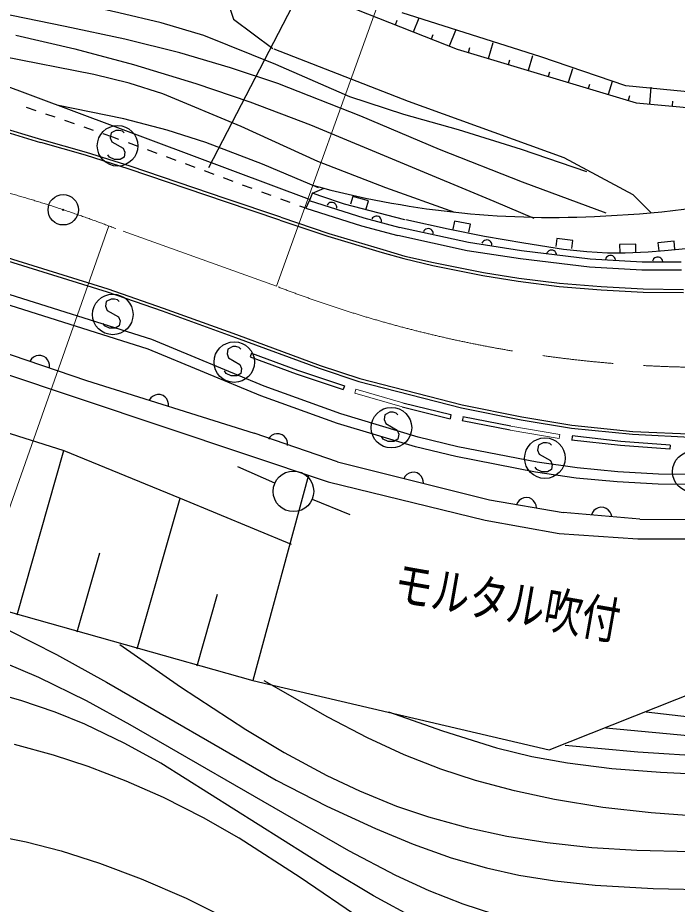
# Model space of a CAD drawing. Units: millimetres, scale not verified. Extents: x 40000 to 680000, y 20000 to 380000.
# Drawn here: x 175811 to 208335, y 244835 to 288528 of the extents above; entities that cross this region are included whole.
import ezdxf
from ezdxf.enums import TextEntityAlignment as Align

# ---------------------------------------------------------------- set-up
doc = ezdxf.new("R2010")
doc.units = ezdxf.units.MM
doc.header["$LTSCALE"] = 1000
doc.linetypes.add('CHAIN', pattern=[18.5, 12, -1.5, 3.5, -1.5])
for name, color, linetype, lineweight in [('M-BGD', 7, 'Continuous', 25), ('M-BGD-EXST', 7, 'Continuous', 25), ('M-BMK', 2, 'CHAIN', 13), ('M-BMK-SRVR', 3, 'Continuous', 25), ('M-STR-HTXT', 7, 'Continuous', 13), ('M-STR-STRC', 7, 'Continuous', 25)]:
    doc.layers.add(name, color=color, linetype=linetype, lineweight=lineweight)
doc.styles.add('ＭＳ ゴシック', font='')
doc.styles.get('ＭＳ ゴシック').set_extended_font_data('MS Gothic')

msp = doc.modelspace()

# ---------------------------------------------------------------- linework, layer by layer
at = {"layer": 'M-BGD'}
for p, q in [((185811, 290385), (186456, 288455)), ((192514, 288935), (197475, 286983)), ((186456, 288455), (188384, 287010)), ((194441, 288181), (194529, 288404)), ((201608, 286603), (194767, 288768)), ((195328, 287832), (195601, 288526)), ((196216, 287484), (196302, 287702)), ((197103, 287136), (197409, 287915)), ((199028, 286522), (199262, 287311)), ((188440, 286988), (195057, 284422)), ((197475, 286983), (206301, 284337)), ((198041, 286815), (198113, 287060)), ((201002, 285936), (201220, 286671)), ((200015, 286229), (200082, 286458)), ((205803, 285171), (201608, 286603)), ((190205, 279564), (172841, 286044)), ((201989, 285643), (202052, 285856)), ((202976, 285350), (203178, 286032)), ((204950, 284764), (205136, 285393)), ((203963, 285057), (204021, 285254)), ((211237, 284641), (205803, 285171)), ((206986, 284278), (207055, 285100)), ((205937, 284471), (206002, 284690)), ((176958, 282368), (171480, 284004)), ((177001, 282512), (171516, 284150)), ((176717, 283945), (176244, 284107)), ((195057, 284422), (202740, 281636)), ((206301, 284337), (209491, 284034)), ((208098, 284184), (208118, 284422)), ((177662, 283619), (177189, 283782)), ((178608, 283294), (178135, 283457)), ((179554, 282969), (179081, 283132)), ((180505, 282642), (180026, 282807)), ((179157, 281760), (176953, 282385)), ((179207, 281887), (177001, 282512)), ((179207, 281887), (177001, 282512)), ((180804, 282532), (180505, 282642)), ((181742, 282186), (181273, 282359)), ((181354, 281213), (179207, 281887)), ((181354, 281213), (179207, 281887)), ((182680, 281840), (182211, 282013)), ((181311, 281061), (179157, 281760)), ((183618, 281494), (183149, 281667)), ((202740, 281636), (206150, 279814)), ((186049, 279458), (181311, 281061)), ((186093, 279610), (181354, 281213)), ((186093, 279610), (181354, 281213)), ((184557, 281148), (184088, 281321)), ((185495, 280802), (185026, 280975)), ((186433, 280456), (185964, 280629)), ((187371, 280110), (186902, 280283)), ((190343, 279886), (190928, 280120)), ((188310, 279764), (187841, 279937)), ((190340, 279895), (190176, 279492)), ((190753, 279727), (190343, 279886)), ((191932, 279337), (190753, 279727)), ((192334, 279719), (192223, 279334)), ((193103, 279497), (192334, 279719)), ((206150, 279814), (207047, 278919)), ((188740, 278543), (186049, 279458)), ((188784, 278695), (186093, 279610)), ((188784, 278695), (186093, 279610)), ((189248, 279418), (188779, 279591)), ((190016, 279135), (189717, 279245)), ((190181, 279506), (190014, 279139)), ((190184, 279513), (192877, 278666)), ((191102, 279342), (191066, 279290)), ((191146, 279381), (191102, 279342)), ((191208, 279414), (191146, 279381)), ((191265, 279428), (191208, 279414)), ((191328, 279429), (191265, 279428)), ((191404, 279406), (191328, 279429)), ((191456, 279369), (191404, 279406)), ((191495, 279326), (191456, 279369)), ((191528, 279263), (191495, 279326)), ((191542, 279207), (191528, 279263)), ((191544, 279144), (191542, 279207)), ((194907, 278563), (191932, 279337)), ((192992, 279113), (193103, 279497)), ((190016, 279135), (192769, 278272)), ((190016, 279135), (192769, 278272)), ((190016, 279135), (192769, 278272)), ((188741, 278543), (191107, 277768)), ((188784, 278695), (191158, 277896)), ((188784, 278695), (191158, 277896)), ((192877, 278666), (194653, 278192)), ((193309, 278665), (193272, 278614)), ((193352, 278704), (193309, 278665)), ((193415, 278737), (193352, 278704)), ((193471, 278751), (193415, 278737)), ((193534, 278753), (193471, 278751)), ((193611, 278729), (193534, 278753)), ((193662, 278693), (193611, 278729)), ((193701, 278649), (193662, 278693)), ((193735, 278587), (193701, 278649)), ((193749, 278530), (193735, 278587)), ((193750, 278467), (193749, 278530)), ((194948, 278579), (197040, 278125)), ((197352, 278503), (197275, 278110)), ((198137, 278350), (197352, 278503)), ((198061, 277957), (198137, 278350)), ((191158, 277896), (193816, 277102)), ((191158, 277896), (193816, 277102)), ((192769, 278272), (194551, 277801)), ((192769, 278272), (194551, 277801)), ((192769, 278272), (194551, 277801)), ((198043, 277449), (194638, 278186)), ((195845, 278025), (195814, 277970)), ((195884, 278069), (195845, 278025)), ((195943, 278108), (195884, 278069)), ((195997, 278128), (195943, 278108)), ((196060, 278136), (195997, 278128)), ((196139, 278121), (196060, 278136)), ((196194, 278090), (196139, 278121)), ((196237, 278051), (196194, 278090)), ((196277, 277993), (196237, 278051)), ((196297, 277938), (196277, 277993)), ((196305, 277875), (196297, 277938)), ((197040, 278125), (198835, 277767)), ((191107, 277768), (193776, 276952)), ((197973, 277045), (194551, 277801)), ((197973, 277045), (194551, 277801)), ((200659, 277043), (198043, 277449)), ((198736, 277466), (198705, 277411)), ((198775, 277510), (198736, 277466)), ((198833, 277549), (198775, 277510)), ((198888, 277569), (198833, 277549)), ((198835, 277767), (200766, 277436)), ((198951, 277578), (198888, 277569)), ((199029, 277562), (198951, 277578)), ((199084, 277531), (199029, 277562)), ((199128, 277492), (199084, 277531)), ((199167, 277434), (199128, 277492)), ((202388, 277652), (202340, 277255)), ((203182, 277554), (202388, 277652)), ((203134, 277157), (203182, 277554)), ((208179, 277509), (207383, 277433)), ((208218, 277111), (208179, 277509)), ((193816, 277102), (194899, 276782)), ((193816, 277102), (194899, 276782)), ((200605, 276645), (197973, 277045)), ((200605, 276645), (197973, 277045)), ((199187, 277379), (199167, 277434)), ((199196, 277316), (199187, 277379)), ((204046, 276623), (200659, 277043)), ((200766, 277436), (202725, 277117)), ((202009, 277041), (201953, 276998)), ((202063, 277065), (202009, 277041)), ((202125, 277077), (202063, 277065)), ((202204, 277067), (202125, 277077)), ((202261, 277040), (202204, 277067)), ((202307, 277004), (202261, 277040)), ((202725, 277117), (203874, 277012)), ((206289, 277369), (205490, 277351)), ((205490, 277351), (205499, 276951)), ((206298, 276969), (206289, 277369)), ((206894, 276983), (207699, 277063)), ((207383, 277433), (207421, 277035)), ((207699, 277063), (208752, 277161)), ((174402, 276811), (180216, 275020)), ((174444, 276963), (180259, 275172)), ((174444, 276963), (180259, 275172)), ((193776, 276952), (194854, 276656)), ((194854, 276656), (196277, 276311)), ((194899, 276782), (196308, 276458)), ((194899, 276782), (196308, 276458)), ((204008, 276231), (200605, 276645)), ((204008, 276231), (200605, 276645)), ((201917, 276952), (201890, 276895)), ((201953, 276998), (201917, 276952)), ((202350, 276948), (202307, 277004)), ((202374, 276894), (202350, 276948)), ((202386, 276832), (202374, 276894)), ((203874, 277012), (204901, 276938)), ((206596, 276486), (204046, 276623)), ((204815, 276671), (204793, 276611)), ((204846, 276720), (204815, 276671)), ((204898, 276768), (204846, 276720)), ((204949, 276796), (204898, 276768)), ((204901, 276938), (205770, 276936)), ((205010, 276814), (204949, 276796)), ((205090, 276811), (205010, 276814)), ((205149, 276789), (205090, 276811)), ((205198, 276757), (205149, 276789)), ((205246, 276706), (205198, 276757)), ((205274, 276655), (205246, 276706)), ((205292, 276594), (205274, 276655)), ((205770, 276936), (206894, 276983)), ((207138, 276590), (207116, 276531)), ((207170, 276639), (207138, 276590)), ((207222, 276687), (207170, 276639)), ((207273, 276715), (207222, 276687)), ((207334, 276733), (207273, 276715)), ((207414, 276730), (207334, 276733)), ((207473, 276708), (207414, 276730)), ((207522, 276677), (207473, 276708)), ((207570, 276625), (207522, 276677)), ((207598, 276574), (207570, 276625)), ((196277, 276311), (198754, 275822)), ((196308, 276458), (198782, 275968)), ((196308, 276458), (198782, 275968)), ((206587, 276079), (204008, 276231)), ((206587, 276079), (204008, 276231)), ((208533, 276481), (206596, 276486)), ((207616, 276513), (207598, 276574)), ((198754, 275822), (200491, 275549)), ((198782, 275968), (200514, 275692)), ((198782, 275968), (200514, 275692)), ((208537, 276079), (206587, 276079)), ((208537, 276079), (206587, 276079)), ((200491, 275549), (202517, 275283)), ((200514, 275692), (202526, 275448)), ((200514, 275692), (202526, 275448)), ((202517, 275283), (204584, 275115)), ((202526, 275448), (204589, 275278)), ((202526, 275448), (204589, 275278)), ((204589, 275278), (206653, 275163)), ((204589, 275278), (206653, 275163)), ((182418, 272670), (174746, 275091)), ((180216, 275020), (182929, 274087)), ((180259, 275172), (182984, 274217)), ((180259, 275172), (182984, 274217)), ((204584, 275115), (206653, 275001)), ((206653, 275163), (208647, 275127)), ((206653, 275163), (208647, 275127)), ((206653, 275001), (208643, 274990)), ((182247, 272198), (174602, 274602)), ((182929, 274087), (186554, 272766)), ((182984, 274217), (186600, 272919)), ((182984, 274217), (186600, 272919)), ((187968, 270370), (182418, 272670)), ((187968, 270370), (182418, 272670)), ((186553, 272765), (190669, 271263)), ((186553, 272765), (190669, 271263)), ((186600, 272919), (190723, 271393)), ((173961, 272427), (179202, 270646)), ((176587, 271796), (176498, 271719)), ((176713, 271859), (176587, 271796)), ((176827, 271885), (176713, 271859)), ((176953, 271886), (176827, 271885)), ((177105, 271836), (176953, 271886)), ((177207, 271760), (177105, 271836)), ((187791, 269894), (182247, 272198)), ((173708, 271472), (191117, 265651)), ((176498, 271719), (176423, 271618)), ((177283, 271672), (177207, 271760)), ((177347, 271546), (177283, 271672)), ((177372, 271432), (177347, 271546)), ((177373, 271305), (177372, 271432)), ((190723, 271393), (192673, 270747)), ((190669, 271263), (192634, 270596)), ((190669, 271263), (192634, 270596)), ((179202, 270646), (187464, 268046)), ((192634, 270596), (197687, 269308)), ((192634, 270596), (197687, 269308)), ((192673, 270747), (197720, 269456)), ((191743, 269000), (187968, 270370)), ((191743, 269000), (187968, 270370)), ((182372, 269789), (182296, 269687)), ((182460, 269865), (182372, 269789)), ((182586, 269929), (182460, 269865)), ((182700, 269954), (182586, 269929)), ((182827, 269955), (182700, 269954)), ((182979, 269905), (182827, 269955)), ((183080, 269830), (182979, 269905)), ((183156, 269741), (183080, 269830)), ((183220, 269615), (183156, 269741)), ((183246, 269501), (183220, 269615)), ((191584, 268532), (187791, 269894)), ((183246, 269375), (183246, 269501)), ((197687, 269308), (200639, 268713)), ((197687, 269308), (200639, 268713)), ((197720, 269456), (200667, 268859)), ((172175, 269053), (178089, 267197)), ((195555, 267861), (191743, 269000)), ((195555, 267861), (191743, 269000)), ((200639, 268713), (203121, 268307)), ((200639, 268713), (203121, 268307)), ((200667, 268859), (203142, 268450)), ((195425, 267378), (191584, 268532)), ((203121, 268307), (206121, 268001)), ((203121, 268307), (206121, 268001)), ((203142, 268450), (206136, 268141)), ((191581, 266635), (187464, 268046)), ((188245, 267858), (188170, 267756)), ((188333, 267934), (188245, 267858)), ((188460, 267998), (188333, 267934)), ((188573, 268024), (188460, 267998)), ((188700, 268024), (188573, 268024)), ((188852, 267974), (188700, 268024)), ((188953, 267899), (188852, 267974)), ((189030, 267811), (188953, 267899)), ((197520, 267382), (195555, 267861)), ((197520, 267382), (195555, 267861)), ((206121, 268001), (209292, 267844)), ((206121, 268001), (209292, 267844)), ((206136, 268141), (209291, 268005)), ((189093, 267684), (189030, 267811)), ((189119, 267571), (189093, 267684)), ((189120, 267444), (189119, 267571)), ((175788, 259102), (178089, 267197)), ((178089, 267197), (183816, 264855)), ((197408, 266907), (195425, 267378)), ((201423, 266630), (197520, 267382)), ((201423, 266630), (197520, 267382)), ((191581, 266635), (199082, 264769)), ((201338, 266138), (197408, 266907)), ((203397, 266344), (201423, 266630)), ((203397, 266344), (201423, 266630)), ((188491, 265589), (186661, 266395)), ((195229, 266119), (195118, 266085)), ((195356, 266129), (195229, 266119)), ((195511, 266090), (195356, 266129)), ((195618, 266022), (195511, 266090)), ((203342, 265837), (201338, 266138)), ((205399, 266150), (203397, 266344)), ((205399, 266150), (203397, 266344)), ((207410, 266039), (205399, 266150)), ((207410, 266039), (205399, 266150)), ((190143, 265990), (187412, 255862)), ((194914, 265929), (194847, 265823)), ((194997, 266012), (194914, 265929)), ((195118, 266085), (194997, 266012)), ((195700, 265940), (195618, 266022)), ((195773, 265819), (195700, 265940)), ((195807, 265707), (195773, 265819)), ((195817, 265581), (195807, 265707)), ((205364, 265651), (203342, 265837)), ((211352, 266003), (207410, 266039)), ((211352, 266003), (207410, 266039)), ((191117, 265651), (198867, 263762)), ((207391, 265547), (205364, 265651)), ((211361, 265495), (207391, 265547)), ((181703, 257421), (183816, 264855)), ((183816, 264855), (189287, 262577)), ((190331, 264806), (192181, 264044)), ((200657, 264824), (200542, 264742)), ((200766, 264866), (200657, 264824)), ((200891, 264885), (200766, 264866)), ((201049, 264858), (200891, 264885)), ((201160, 264798), (201049, 264858)), ((201249, 264722), (201160, 264798)), ((199082, 264769), (202716, 264146)), ((200466, 264654), (200406, 264542)), ((200542, 264742), (200466, 264654)), ((201331, 264607), (201249, 264722)), ((201373, 264498), (201331, 264607)), ((201392, 264373), (201373, 264498)), ((204435, 264378), (204330, 264327)), ((204558, 264407), (204435, 264378)), ((204718, 264394), (204558, 264407)), ((204834, 264343), (204718, 264394)), ((204928, 264275), (204834, 264343)), ((206487, 263818), (202716, 264146)), ((204154, 264142), (204103, 264025)), ((204222, 264236), (204154, 264142)), ((204330, 264327), (204222, 264236)), ((205019, 264167), (204928, 264275)), ((205070, 264062), (205019, 264167)), ((205100, 263939), (205070, 264062)), ((198867, 263762), (202514, 263111)), ((206487, 263818), (208831, 263803)), ((202514, 263111), (206388, 262851)), ((206388, 262851), (216547, 262857)), ((165438, 262044), (187412, 255862)), ((178745, 258261), (179852, 262153)), ((184660, 256580), (185667, 260123)), ((202018, 252447), (213624, 257062)), ((187412, 255862), (202018, 252447))]:
    msp.add_line(p, q, dxfattribs=at)
for points in [[(203877, 280939), (200661, 282040), (197543, 283000), (194843, 283761), (192183, 284626), (188537, 286219), (184994, 287650), (182881, 288269), (180795, 288776), (178261, 289347), (175506, 289858), (172613, 290295), (169667, 290858), (168409, 291207), (166884, 291753), (165779, 292259), (164555, 292958), (163579, 293655), (162776, 294354), (161817, 295363), (160928, 296446), (159461, 298365), (158020, 300090), (155535, 302603)], [(204835, 278896), (200706, 280416), (196602, 282038), (192729, 283669), (188637, 285280), (186306, 286064), (183808, 286792), (181088, 287473), (178150, 288100), (174845, 288767)], [(175718, 287664), (178624, 286996), (181525, 286223), (184588, 285293), (187262, 284378), (190253, 283241), (199290, 279483), (201254, 278652)], [(197359, 278929), (193969, 280137), (190614, 281447), (186831, 283162), (182966, 284784), (181310, 285299), (179572, 285733), (175047, 286613)], [(190644, 280150), (187877, 281314), (185082, 282373), (183176, 282983), (181049, 283549), (177741, 284221)], [(206796, 254315), (209792, 253969), (212785, 253734), (214580, 253692), (216341, 253750), (218131, 253922), (219913, 254194), (222076, 254644), (224088, 255164), (226580, 255921), (229036, 256777), (232205, 258011), (235522, 259420), (244258, 263464), (253028, 267814), (261618, 272451), (263680, 273686), (265847, 275115), (267295, 276174), (268667, 277306)], [(270061, 276066), (268212, 274721), (266040, 273310), (263808, 271987), (260641, 270265), (257238, 268536), (248470, 264275), (239585, 260163), (236024, 258589), (232309, 257063), (229685, 256064), (226842, 255096), (224733, 254475), (222405, 253902), (220433, 253520), (218250, 253208), (216254, 253023), (214053, 252928), (211958, 252946), (209562, 253073), (204808, 253519)], [(202807, 252677), (206393, 252344), (209985, 252114), (212260, 252067), (214665, 252127), (216662, 252271), (218846, 252537), (220880, 252896), (223023, 253384), (225531, 254079), (228015, 254874), (231232, 256017), (234519, 257295), (243542, 261120), (252377, 265179), (261153, 269538), (264507, 271327), (267724, 273160), (270120, 274621)], [(194102, 254321), (196752, 253384), (199426, 252552), (201163, 252122), (202928, 251799), (205112, 251527), (207514, 251342), (210154, 251222), (212964, 251197), (215165, 251277), (217354, 251464), (219190, 251724), (221152, 252109), (223485, 252682), (225987, 253407), (229304, 254493), (232879, 255778), (236805, 257317), (241048, 259094), (250034, 262823), (254494, 264619)], [(175396, 258325), (177730, 257148), (180189, 255787), (188563, 250945), (191058, 249674), (193450, 248567), (195304, 247800), (197192, 247128), (198921, 246625), (200522, 246267), (202298, 245987), (204290, 245782), (207141, 245616), (210152, 245546)], [(180838, 257635), (183843, 255548), (187054, 253445), (188948, 252315), (191053, 251184), (192665, 250422), (194496, 249677), (196069, 249144), (197982, 248616), (199932, 248198), (201912, 247881), (204117, 247638), (206342, 247496), (208984, 247442)], [(175174, 256739), (176837, 256034), (179183, 254871), (181344, 253690), (189831, 248805), (192114, 247488), (194444, 246266), (196089, 245509), (197763, 244853), (199279, 244371)], [(209458, 249155), (207048, 249333), (204665, 249612), (202279, 250000), (200314, 250418), (198379, 250934), (196670, 251490), (194861, 252199), (193052, 253037), (191102, 254058), (187957, 255851)], [(195473, 244095), (193360, 245245), (191274, 246495), (182864, 251786), (181096, 252753), (179117, 253705), (177651, 254309), (175970, 254882), (174508, 255280)], [(192774, 244080), (189739, 246161), (186733, 248094), (184970, 249093), (182993, 250093), (181159, 250906), (179292, 251623), (177582, 252182), (175649, 252703)], [(174498, 248253), (176219, 247913), (177948, 247467), (179843, 246865), (181901, 246092), (184118, 245141), (192833, 240798)]]:
    msp.add_lwpolyline(points, dxfattribs=at)
msp.add_circle((189407, 265186), 1000, dxfattribs=at)
for centre, radius, start, end in [((202152, 323350), 44663, 254.7579, 272.7045), ((202209, 331565), 52868, 272.223, 281.8079)]:
    msp.add_arc(centre, radius, start, end, dxfattribs=at)
at = {"layer": 'M-BGD-EXST'}
for p, q in [((180416, 282856), (180376, 282616)), ((180656, 282976), (180416, 282856)), ((180816, 282976), (180656, 282976)), ((180976, 282936), (180816, 282976)), ((181056, 282856), (180976, 282936)), ((180376, 282616), (180456, 282416)), ((180456, 282416), (181016, 282096)), ((181016, 282096), (181096, 281896)), ((181096, 281896), (181056, 281656)), ((180336, 281656), (180256, 281776)), ((180576, 281536), (180336, 281656)), ((180856, 281536), (180576, 281536)), ((181056, 281656), (180856, 281536)), ((180177, 274544), (180137, 274304)), ((180417, 274664), (180177, 274544)), ((180577, 274664), (180417, 274664)), ((180737, 274624), (180577, 274664)), ((180817, 274544), (180737, 274624)), ((180137, 274304), (180217, 274104)), ((180217, 274104), (180777, 273784)), ((180777, 273784), (180857, 273584)), ((180857, 273584), (180817, 273344)), ((180097, 273344), (180017, 273464)), ((180337, 273224), (180097, 273344)), ((180617, 273224), (180337, 273224)), ((180817, 273344), (180617, 273224)), ((186411, 272318), (186171, 272198)), ((186571, 272318), (186411, 272318)), ((186731, 272278), (186571, 272318)), ((186811, 272198), (186731, 272278)), ((186171, 272198), (186131, 271958)), ((186131, 271958), (186211, 271758)), ((186211, 271758), (186771, 271438)), ((186771, 271438), (186851, 271238)), ((186091, 270998), (186011, 271118)), ((186331, 270878), (186091, 270998)), ((186811, 270998), (186611, 270878)), ((186851, 271238), (186811, 270998)), ((186611, 270878), (186331, 270878)), ((193917, 268963), (193877, 268723)), ((193877, 268723), (193957, 268523)), ((194157, 269083), (193917, 268963)), ((194317, 269083), (194157, 269083)), ((194477, 269043), (194317, 269083)), ((194557, 268963), (194477, 269043)), ((193957, 268523), (194517, 268203)), ((193837, 267763), (193757, 267883)), ((194517, 268203), (194597, 268003)), ((194597, 268003), (194557, 267763)), ((194077, 267643), (193837, 267763)), ((194357, 267643), (194077, 267643)), ((194557, 267763), (194357, 267643)), ((201489, 267462), (201449, 267222)), ((201729, 267582), (201489, 267462)), ((201889, 267582), (201729, 267582)), ((202049, 267542), (201889, 267582)), ((202129, 267462), (202049, 267542)), ((201449, 267222), (201529, 267022)), ((201529, 267022), (202089, 266702)), ((202089, 266702), (202169, 266502)), ((201409, 266262), (201329, 266382)), ((201649, 266142), (201409, 266262)), ((201929, 266142), (201649, 266142)), ((202129, 266262), (201929, 266142)), ((202169, 266502), (202129, 266262))]:
    msp.add_line(p, q, dxfattribs=at)
for centre in [(180736, 282216), (180497, 273904), (186491, 271558), (194237, 268323), (201809, 266822), (209098, 266155)]:
    msp.add_circle(centre, 1000, dxfattribs=at)
at = {"layer": 'M-BMK'}
msp.add_line((181011, 278011), (188567, 275294), dxfattribs=at)
for centre, radius, start, end in [((159718, 223895), 58138, 68.90167, 102.50922), ((209977, 330587), 59292, 248.92952, 299.85001)]:
    msp.add_arc(centre, radius, start, end, dxfattribs=at)
at = {"layer": 'M-BMK-SRVR'}
for radius in [750, 30]:
    msp.add_circle((178055, 279063), radius, dxfattribs=at)
at = {"layer": 'M-STR-HTXT'}
for p, q in [((188567, 275294), (197027, 298819)), ((180307, 278268), (171978, 254690)), ((192428, 270029), (192486, 270214)), ((192428, 270029), (194761, 269347)), ((192486, 270214), (194807, 269554)), ((192486, 270214), (194807, 269554)), ((202539, 267993), (200130, 268401)), ((202539, 267993), (200130, 268401)), ((202508, 267792), (200096, 268199)), ((202538, 267995), (202505, 267797))]:
    msp.add_line(p, q, dxfattribs=at)
at = {"layer": 'M-STR-STRC'}
for p, q in [((193203, 296569), (185225, 281129)), ((187336, 272002), (187268, 271813)), ((187268, 271813), (189541, 270973)), ((187336, 272002), (189607, 271161)), ((187336, 272002), (189607, 271161)), ((189541, 270973), (191858, 270204)), ((189607, 271161), (191921, 270391)), ((189607, 271161), (191921, 270391)), ((191921, 270391), (191858, 270204)), ((194761, 269347), (197132, 268762)), ((194807, 269554), (197175, 268968)), ((194807, 269554), (197175, 268968)), ((197175, 268968), (197132, 268762)), ((197770, 268851), (197732, 268655)), ((200130, 268401), (197768, 268856)), ((200130, 268401), (197768, 268856)), ((200096, 268199), (197733, 268653)), ((203151, 267904), (203130, 267706)), ((205553, 267639), (203148, 267914)), ((205553, 267639), (203148, 267914)), ((205534, 267442), (203125, 267716)), ((207972, 267261), (205534, 267442)), ((207988, 267456), (205553, 267639)), ((207988, 267456), (205553, 267639)), ((207986, 267461), (207972, 267261))]:
    msp.add_line(p, q, dxfattribs=at)

# ---------------------------------------------------------------- texts
at = {"layer": 'M-BGD', "style": 'ＭＳ ゴシック', "width": 0.75}
msp.add_text('モルタル吹付', height=1833, rotation=350, dxfattribs=at).set_placement((194160, 259268), align=Align.BOTTOM_LEFT)

doc.saveas('drawing.dxf')
